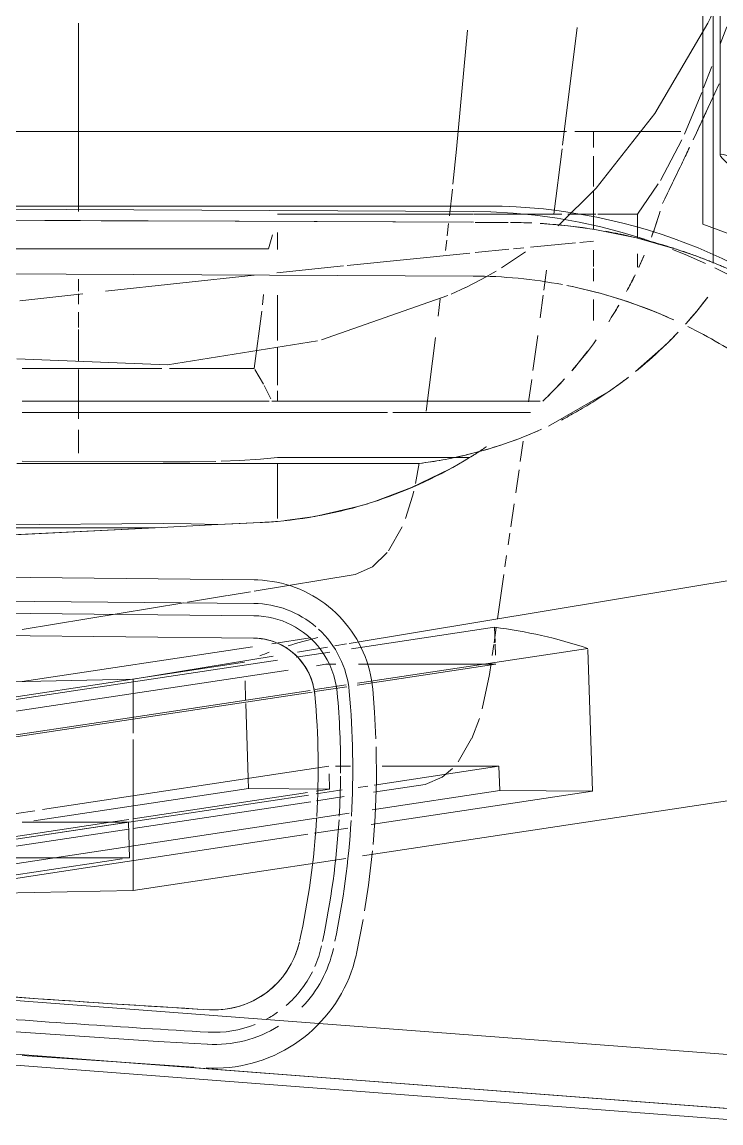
# Model space of a CAD drawing. Header units: inches. Extents: x -1221 to 179, y -822 to 880.
# Drawn here: x 74.72 to 78.05, y 169.86 to 175.1 of the extents above; entities that cross this region are included whole.
import ezdxf

# ---------------------------------------------------------------- set-up
doc = ezdxf.new("R2010")
doc.units = ezdxf.units.IN
doc.header["$MEASUREMENT"] = 0
doc.layers.add('X1$0$I-FURN', color=30, linetype='Continuous', lineweight=9)

# ---------------------------------------------------------------- blocks, each defined once
blk = doc.blocks.new('X1$0$Allsteel Seating Acuity Work-Conference Chair1 - Fully Adj_ Arms_ Mesh Back-5258284-FIRST FLOOR POWER _ SIGNAL')
at = {"layer": 'X1$0$I-FURN', "lineweight": 13}
for p, q in [((8.8719, 5.4314), (8.421, 4.2125)), ((12.1969, -1.3862), (12.663, 4.7339)), ((7.5643, 4.2956), (7.4818, 4.3268)), ((-8.0921, 4.2954), (8.0921, 4.2954)), ((8.6068, 4.2621), (7.4113, 4.2621)), ((7.7721, 4.2168), (7.6707, 4.2552)), ((7.7526, 4.2901), (7.9311, 4.2083)), ((-8.421, 4.2125), (8.421, 4.2125)), ((7.9927, 4.1258), (7.7947, 4.2083)), ((8.8431, 4.1775), (8.7692, 4.2364)), ((8.8939, 4.1337), (8.8431, 4.1775)), ((7.9794, 4.1087), (7.9794, 3.6913)), ((7.9794, 3.6037), (7.9794, 4.1087)), ((8.2134, 4.0109), (8.0195, 4.1134)), ((8.9828, 4.0496), (8.9364, 4.0948)), ((9.1233, 3.8928), (8.9922, 4.04)), ((8.3744, 3.902), (8.23, 4.0009)), ((8.3744, 3.7121), (8.3744, 3.902)), ((8.488, 3.902), (8.3744, 3.902)), ((8.6257, 3.902), (8.5622, 3.902)), ((9.2167, 3.7676), (9.1528, 3.8554)), ((9.383, 3.4776), (9.2186, 3.7648)), ((7.9794, 3.6913), (7.9794, 3.6037)), ((8.0566, 3.6913), (7.9794, 3.6913)), ((8.0566, 3.6913), (7.9794, 3.6913)), ((8.2416, 3.6913), (8.0972, 3.6913)), ((8.2416, 3.6913), (8.0972, 3.6913)), ((8.4459, 3.6913), (8.2627, 3.6913)), ((8.4459, 3.6913), (8.2627, 3.6913)), ((8.3744, 3.5699), (8.3744, 3.7036)), ((8.5088, 3.6265), (8.5027, 3.6913)), ((8.5453, 3.6913), (8.6228, 3.6913)), ((8.6237, 3.6913), (8.5458, 3.6913)), ((8.632, 3.6913), (8.6926, 3.6913)), ((8.6931, 3.6913), (8.6328, 3.6913)), ((8.78, 3.6913), (8.8791, 3.6913)), ((8.8798, 3.6913), (8.7804, 3.6913)), ((8.5311, 3.3922), (8.5106, 3.607)), ((7.9794, 3.5639), (7.9794, 0.6902)), ((7.9794, -6.5112), (7.9794, 3.5639)), ((8.3744, 3.1206), (8.3744, 3.5415)), ((9.2639, 3.4382), (9.2639, 2.1861)), ((9.2639, 2.1861), (9.2639, 3.4382)), ((9.4249, 3.382), (9.4053, 3.4285)), ((8.5389, 3.3116), (8.5342, 3.3606)), ((8.5533, 3.3688), (8.63, 3.2544)), ((9.3178, 2.7357), (9.3178, 3.3919)), ((9.4632, 3.2805), (9.443, 3.336)), ((8.3354, -2.7972), (8.3354, 3.2574)), ((8.5568, 3.1278), (8.5412, 3.288)), ((8.6455, 3.2287), (8.6839, 3.1606)), ((9.4938, 3.185), (9.4738, 3.2493)), ((8.6839, 3.1606), (8.7227, 3.0831)), ((9.5202, 3.0858), (9.4938, 3.185)), ((8.3744, 2.1861), (8.3744, 3.1179)), ((8.6177, 2.5185), (8.5592, 3.1031)), ((9.5332, 3.0243), (9.5332, 3.1013)), ((8.7231, 3.0823), (8.7541, 3.0138)), ((9.5367, 3.0109), (9.5237, 3.0711)), ((8.7613, 2.9975), (8.9718, 2.3963)), ((9.5332, 2.1861), (9.5332, 3.0243)), ((9.5606, 2.8632), (9.545, 2.9668)), ((9.5606, 2.1861), (9.5606, 2.8632)), ((9.5606, 2.8632), (9.5606, 0.9451)), ((9.7408, 2.6531), (9.676, 2.8252)), ((9.3178, 0.9704), (9.3178, 2.7098)), ((8.6524, 2.1831), (8.6196, 2.5002)), ((9.833, 2.2229), (9.813, 2.3642)), ((8.5415, 2.1861), (8.4606, 2.1861)), ((8.5389, 2.1443), (8.4724, 2.1624)), ((8.9746, 2.1861), (8.7597, 2.1861)), ((9.188, 2.1861), (9.0072, 2.1861)), ((9.2531, 2.1551), (9.1893, 2.1235)), ((9.2639, 2.1861), (9.2146, 2.1861)), ((9.2639, 2.1861), (9.2639, 2.16)), ((9.8232, 2.1861), (9.5606, 2.1861)), ((9.5606, 2.1082), (9.5606, 2.1826)), ((8.5389, -0.045), (8.5389, 2.1443)), ((8.806, 2.1146), (8.7557, 2.1205)), ((9.1087, 2.075), (8.8353, 2.1111)), ((9.1825, 2.1198), (9.1131, 2.0779)), ((9.2639, 0.9704), (9.2639, 2.1465)), ((9.2639, 0.9704), (9.2639, 2.1465)), ((9.5606, 2.0106), (9.5606, 2.1053)), ((9.8523, 1.9024), (9.8424, 2.1033)), ((8.7407, 1.3666), (8.6637, 2.0755)), ((9.1087, 1.6716), (9.1087, 2.075)), ((9.5606, 1.9084), (9.5606, 2.0012)), ((9.5606, 1.7693), (9.5606, 1.8884)), ((9.8671, 1.6037), (9.8523, 1.9024)), ((9.8523, 1.9024), (9.8671, 1.6037)), ((9.5606, 1.2379), (9.5606, 1.766)), ((9.1087, 0.9704), (9.1087, 1.6346)), ((9.5504, 0.9704), (9.5536, 1.6421)), ((9.8473, 1.6421), (9.8649, -0.6061)), ((9.9923, -0.9273), (9.8671, 1.6037)), ((9.8671, -0.6542), (9.8671, 1.6037)), ((8.787, 0.959), (8.7527, 1.2597)), ((7.7835, 1.2379), (7.4644, 1.2379)), ((8.3611, 1.2379), (7.7835, 1.2379)), ((8.7404, 1.2379), (8.683, 1.2379)), ((8.8019, 1.2379), (8.753, 1.2379)), ((8.913, 1.2379), (8.8408, 1.2379)), ((9.0745, 1.2379), (8.923, 1.2379)), ((9.2122, 1.2379), (9.1132, 1.2379)), ((9.2639, 1.2379), (9.2125, 1.2379)), ((9.3482, 1.2379), (9.2639, 1.2379)), ((9.5112, 1.2379), (9.401, 1.2379)), ((9.5606, 0.9704), (9.5606, 1.2379))]:
    blk.add_line(p, q, dxfattribs=at)
at = {"layer": 'X1$0$I-FURN'}
for p, q in [((11.4298, 2.5922), (11.0889, 4.849)), ((11.9474, -1.2944), (12.3946, 4.578)), ((12.3946, 4.578), (11.9474, -1.2944)), ((10.0895, 4.5154), (10.4181, 2.5277)), ((12.2541, -1.3178), (12.7014, 4.5547)), ((12.6375, 4.3995), (12.6247, 4.2318)), ((8.6079, 4.2255), (8.5652, 4.1287)), ((12.6247, 4.2318), (12.1799, -1.6096)), ((8.5652, 4.1287), (8.5417, 4.0692)), ((10.4472, 3.6655), (11.1215, 3.6869)), ((11.1215, 3.6869), (11.118, 3.2453)), ((11.2808, 2.6321), (11.1215, 3.6869)), ((10.6074, 2.5676), (10.4416, 3.6653)), ((7.485, 3.6135), (8.0445, 3.5451)), ((8.0633, 3.5427), (8.3745, 3.503)), ((8.64, 3.4683), (8.7361, 3.4555)), ((8.7597, 3.4524), (8.868, 3.4378)), ((8.952, 3.4264), (9.1177, 3.4038)), ((8.4158, 3.3979), (8.4134, 3.2969)), ((9.1608, 3.3978), (9.2671, 3.383)), ((9.4552, 3.3566), (9.5511, 3.3429)), ((9.5918, 3.3371), (9.7007, 3.3214)), ((9.7537, 3.3137), (9.862, 3.2981)), ((8.4134, 3.2852), (8.4127, 3.1384)), ((8.4127, 3.1282), (8.4134, 3.2843)), ((9.8931, 3.2936), (9.9477, 3.2857)), ((9.9997, 3.2782), (10.0539, 3.2703)), ((10.0895, 3.2652), (10.3013, 3.2345)), ((10.4137, 3.223), (10.3407, 3.2207)), ((10.4436, 2.5392), (10.3407, 3.2207)), ((10.3421, 3.2286), (10.4145, 3.2181)), ((10.4737, 3.2249), (10.4214, 3.2232)), ((10.4225, 3.217), (10.4746, 3.2094)), ((10.5112, 3.2041), (10.5656, 3.1963)), ((10.5174, 2.5726), (10.5174, 3.2263)), ((10.617, 2.5668), (10.5174, 3.2263)), ((11.118, 3.2453), (11.0027, 3.2417)), ((11.0027, 3.2417), (11.0027, 2.6855)), ((11.0926, 2.6464), (11.0027, 3.2417)), ((11.2098, 2.6375), (11.118, 3.2453)), ((10.5656, 3.1963), (10.7288, 3.1623)), ((10.7753, 3.1483), (10.8699, 3.1116)), ((8.3607, 3.1207), (8.3455, -0.2973)), ((8.4126, 3.1204), (8.4077, 2.0031)), ((8.4093, 2.3614), (8.4126, 3.1094)), ((8.6684, 3.1193), (8.6537, -0.1962)), ((8.6537, -0.1962), (8.6684, 3.1193)), ((10.8713, 3.1109), (10.9809, 3.0468)), ((8.0636, 3.0392), (7.4983, 3.0925)), ((8.2314, 3.022), (8.0645, 3.0391)), ((8.3809, 3.006), (8.2541, 3.0196)), ((8.4762, 2.9955), (8.4184, 3.0019)), ((8.5474, 2.9876), (8.498, 2.9931)), ((8.8601, 2.9512), (8.777, 2.9611)), ((9.3114, 2.8944), (8.9616, 2.9388)), ((11.0889, 2.8908), (11.1262, 2.6439)), ((9.6563, 2.8444), (9.5587, 2.8615)), ((9.9766, 2.7148), (9.862, 2.7797)), ((10.0539, 2.6392), (9.9847, 2.7087)), ((10.0895, 2.5572), (10.0539, 2.6392)), ((10.636, 2.6406), (10.6132, 2.638)), ((11.3749, 2.6416), (11.2404, 2.6517)), ((10.4177, 2.5751), (10.3977, 2.5639)), ((11.104, 2.5715), (11.0971, 2.6166)), ((11.895, 2.5629), (11.7328, 2.5949)), ((10.1693, 2.0747), (10.0895, 2.5572)), ((10.6475, 2.3649), (10.6244, 2.5175)), ((11.0027, 2.5336), (11.0027, 2.4628)), ((11.4764, 0.8724), (11.2264, 2.5274)), ((11.3214, 2.3633), (11.2974, 2.5221)), ((10.4202, 2.5152), (10.4295, 2.4591)), ((10.5174, 2.4162), (10.5174, 2.4646)), ((10.6379, 2.3655), (10.6156, 2.5131)), ((11.1342, 2.3712), (11.1155, 2.4953)), ((11.1473, 2.5045), (11.1673, 2.3717)), ((11.5949, 1.499), (11.4418, 2.5124)), ((12.06, 2.5043), (12.035, 2.5163)), ((10.4353, 2.424), (10.4589, 2.281)), ((10.4833, 2.2762), (10.4592, 2.4359)), ((10.5241, 2.3719), (10.5174, 2.4162)), ((11.2089, 1.0664), (11.0027, 2.4315)), ((11.0383, 2.4327), (11.1116, 2.435)), ((11.1116, 2.435), (11.1086, 2.0481)), ((11.1116, 2.435), (11.1213, 2.371)), ((8.4076, 1.985), (8.4093, 2.3614)), ((10.4196, 2.159), (10.3919, 2.3428)), ((10.789, 1.3648), (10.6414, 2.3425)), ((10.8768, 0.8467), (10.6495, 2.3513)), ((11.1275, 2.3297), (11.253, 1.499)), ((11.3659, 0.8374), (11.1398, 2.334)), ((11.1714, 2.345), (11.2991, 1.499)), ((11.4722, 1.3648), (11.3263, 2.3309)), ((12.2762, 2.3336), (12.2579, 2.3544)), ((12.2937, 2.3121), (12.2762, 2.3336)), ((12.3103, 2.2899), (12.2937, 2.3121)), ((12.3261, 2.2671), (12.3103, 2.2899)), ((10.8224, 0.3969), (10.5444, 2.2373)), ((10.4781, 2.1652), (10.5882, 1.499)), ((10.7015, 0.8315), (10.497, 2.1858)), ((12.3903, 2.1445), (12.3794, 2.17)), ((10.115, 2.0752), (10.0769, -1.8177)), ((10.1895, 1.9522), (10.172, 2.0581)), ((10.1897, -1.8188), (10.2278, 2.0741)), ((10.2857, 2.0735), (10.2476, -1.8194)), ((10.3545, -1.8204), (10.3926, 2.0725)), ((10.3926, 2.0725), (10.3545, -1.8204)), ((10.3926, 2.0725), (10.3545, -1.8204)), ((10.5991, 0.9704), (10.4334, 2.0676)), ((11.0578, 2.0465), (10.7047, 2.0353)), ((11.1086, 2.0481), (11.0609, 2.0466)), ((11.263, 1.0255), (11.1086, 2.0481)), ((10.8757, -0.4131), (10.5069, 2.0291)), ((10.6878, 2.0348), (10.5962, 2.0319)), ((12.4334, 1.9842), (12.4289, 2.0116)), ((10.2217, 1.7574), (10.1901, 1.9487)), ((12.407, 1.3724), (12.4354, 1.7882)), ((10.3518, 0.9704), (10.2245, 1.7405)), ((10.5882, 1.499), (10.8445, 1.499)), ((10.8752, 1.499), (11.5949, 1.499)), ((11.2561, 1.4784), (11.2694, 1.3906)), ((11.2694, 1.4764), (11.4381, 1.4817)), ((11.2694, 0.9704), (11.2694, 1.4764)), ((11.2694, 1.4764), (11.3659, 0.8374)), ((11.3024, 1.4774), (11.4656, 0.3969)), ((11.4381, 1.4817), (11.4381, 0.7457)), ((11.5363, 0.8315), (11.4435, 1.4462)), ((10.8875, 0.7126), (10.789, 1.3648)), ((11.2694, 1.3906), (11.4552, 0.1602)), ((11.5707, 0.7126), (11.4722, 1.3648)), ((12.3795, 0.9704), (12.407, 1.3724)), ((11.2623, 0.7126), (11.2145, 1.0295))]:
    blk.add_line(p, q, dxfattribs=at)
at = {"layer": 'X1$0$I-FURN', "flags": 128}
for points in [[(8.7529, 4.4947), (8.7048, 4.4136), (8.6545, 4.3205), (8.6299, 4.2704)], [(12.1799, -1.6096), (12.2734, -0.3811), (12.3595, 0.7487), (12.4363, 1.7575), (12.5024, 2.6256), (12.5565, 3.336), (12.5976, 3.8749), (12.6247, 4.2318), (12.6375, 4.3995)], [(8.5415, 4.0903), (8.4864, 3.8963), (8.4465, 3.6986), (8.4292, 3.5712)], [(8.516, 4.0008), (8.4915, 3.9304), (8.4606, 3.8291), (8.4339, 3.7267), (8.4112, 3.6234), (8.3927, 3.5192), (8.3784, 3.4143), (8.3683, 3.309), (8.3624, 3.2034), (8.3607, 3.1207)], [(8.4292, 3.5712), (8.4222, 3.4984), (8.4179, 3.4375)], [(11.0131, 3.0198), (11.0553, 2.9718), (11.0889, 2.8908)], [(9.8231, 2.7958), (9.7169, 2.83), (9.6926, 2.8362)], [(10.6132, 2.638), (10.5905, 2.6346), (10.568, 2.6302), (10.5457, 2.6249), (10.5236, 2.6188), (10.5017, 2.6118), (10.4802, 2.6039), (10.459, 2.5951), (10.4382, 2.5855), (10.4177, 2.5751)], [(10.8723, 2.6549), (10.7448, 2.6491), (10.636, 2.6406)], [(11.2381, 2.6518), (11.0752, 2.6574), (10.9099, 2.6566)], [(11.6917, 2.6013), (11.5695, 2.6204), (11.4053, 2.6393)], [(10.3407, 2.5255), (10.3227, 2.5112), (10.3053, 2.4963), (10.2886, 2.4806), (10.2725, 2.4643), (10.257, 2.4473), (10.2423, 2.4298), (10.2282, 2.4117), (10.2149, 2.393)], [(10.3977, 2.5639), (10.3782, 2.5518), (10.3592, 2.5391), (10.3407, 2.5255)], [(12.035, 2.5163), (12.0096, 2.5273), (11.9837, 2.5372), (11.9575, 2.5462), (11.9309, 2.5541), (11.904, 2.5609), (11.895, 2.5629)], [(12.1084, 2.4773), (12.0845, 2.4912), (12.06, 2.5043)], [(12.2188, 2.3937), (12.1981, 2.4122), (12.1767, 2.4298), (12.1546, 2.4465), (12.1318, 2.4624), (12.1084, 2.4773)], [(10.2149, 2.393), (10.2023, 2.3738), (10.1906, 2.3541), (10.1796, 2.334), (10.1694, 2.3134), (10.1601, 2.2925)], [(12.2579, 2.3544), (12.2387, 2.3745), (12.2188, 2.3937)], [(10.1601, 2.2925), (10.1516, 2.2712), (10.144, 2.2495), (10.1372, 2.2276), (10.1313, 2.2055), (10.1263, 2.1831), (10.1223, 2.1605)], [(12.3794, 2.17), (12.3676, 2.195), (12.3547, 2.2196), (12.3408, 2.2436), (12.3261, 2.2671)], [(10.1223, 2.1605), (10.1191, 2.1378), (10.1168, 2.115), (10.1154, 2.0921), (10.115, 2.0752)], [(12.4289, 2.0116), (12.4233, 2.0387), (12.4167, 2.0656), (12.4089, 2.0923), (12.4001, 2.1185), (12.3903, 2.1445)], [(8.4077, 2.0031), (8.4048, 1.3463), (8.4024, 0.8067), (8.4005, 0.3853), (8.3991, 0.083)], [(8.3991, 0.083), (8.4007, 0.4299), (8.4029, 0.9261), (8.4058, 1.5705), (8.4076, 1.985)], [(12.4393, 1.8459), (12.4403, 1.8736), (12.4403, 1.9013), (12.4391, 1.929), (12.4368, 1.9567), (12.4334, 1.9842)], [(10.5882, 1.499), (10.6117, 0.3969), (10.6258, -0.6865)], [(11.619, 0.2158), (11.6163, 0.3969), (11.5949, 1.499)]]:
    blk.add_lwpolyline(points, dxfattribs=at)
at = {"layer": 'X1$0$I-FURN', "lineweight": 13, "flags": 128}
for points in [[(7.4644, 4.2372), (7.8936, 3.9847), (8.2507, 3.7045), (8.4292, 3.5233)], [(9.5246, 3.1152), (9.5289, 3.1083), (9.5332, 3.1013)], [(9.676, 2.8252), (9.5885, 3.0058), (9.5608, 3.0551)], [(9.813, 2.3642), (9.7664, 2.5689), (9.7524, 2.6164)], [(8.9768, 2.377), (9.0906, 1.6621), (9.0633, 0.9451)], [(9.5501, 1.9178), (9.5466, 2.006), (9.5406, 2.1054), (9.5332, 2.1861)], [(9.8424, 2.1033), (9.847, 2.0093), (9.8523, 1.9024)], [(9.5536, 1.6421), (9.5532, 1.7691), (9.5508, 1.8922)], [(9.8523, 1.9024), (9.848, 1.7745), (9.8473, 1.6421)], [(9.8671, 1.6037), (9.9303, 0.3273), (9.9923, -0.9273)]]:
    blk.add_lwpolyline(points, dxfattribs=at)
at = {"layer": 'X1$0$I-FURN', "lineweight": 13}
for centre, radius, start, end in [((11.049, 3.1641), 2.7152, 93.1563, 178.0304), ((-0.1845, -13.2645), 19.2655, 64.4463, 64.67391), ((-0.1845, -13.2645), 19.2655, 63.79538, 64.36162), ((7.7414, 1.9993), 2.1036, 69.5262, 72.8928), ((7.7414, 1.9993), 2.1036, 65.0972, 66.8123), ((7.7414, 1.9993), 2.1036, 61.5753, 64.0174), ((7.7414, 1.9993), 2.1036, 61.6028, 63.753), ((7.7414, 1.9993), 2.1036, 57.9346, 59.5622), ((7.7414, 1.9993), 2.1036, 57.0464, 59.5561), ((7.7414, 1.9993), 2.1036, 49.0714, 54.1938), ((7.7414, 1.9993), 2.1036, 53.5488, 54.1889), ((7.7414, 1.9993), 2.1036, 43.6318, 47.6503), ((7.7414, 1.9993), 2.1036, 5.0935, 31.5927)]:
    blk.add_arc(centre, radius, start, end, dxfattribs=at)
at = {"layer": 'X1$0$I-FURN'}
for centre, radius, start, end in [((11.0064, 3.1089), 2.338, 145.4843, 153.8101), ((11.0064, 3.1089), 2.338, 145.4843, 153.8101), ((11.0064, 3.1089), 2.338, 155.6083, 168.7517), ((11.0064, 3.1089), 2.338, 155.6083, 158.0981), ((11.0064, 3.1089), 2.338, 158.0981, 168.7517), ((11.0064, 3.1089), 2.338, 169.2544, 179.7454), ((11.0064, 3.1089), 2.338, 169.2544, 179.7454), ((10.6884, 2.0696), 0.4606, 95.2473, 137.3431), ((11.0139, -1.475), 4.0201, 86.7777, 95.2473), ((11.0139, -1.475), 4.0201, 78.207, 86.469), ((10.6884, 2.0696), 0.4027, 95.2473, 126.4815), ((11.0139, -1.475), 3.9623, 89.6814, 95.2473), ((11.0139, -1.475), 3.9623, 86.7177, 89.4694), ((11.0139, -1.475), 3.9623, 78.0113, 86.469), ((11.7472, 1.8856), 0.5804, 45.958, 77.6907), ((10.6884, 2.0696), 0.4606, 139.3127, 179.4389), ((10.6884, 2.0696), 0.4027, 126.6274, 179.4389), ((10.6884, 2.0696), 0.2958, 95.2473, 124.3991), ((10.6884, 2.0696), 0.2958, 95.2473, 122.8041), ((10.6884, 2.0696), 0.2958, 95.2473, 109.2792), ((11.0139, -1.475), 3.8553, 86.6024, 95.2473), ((11.0139, -1.475), 3.8553, 86.6024, 95.2473), ((11.0139, -1.475), 3.8553, 86.6024, 95.2473), ((11.0139, -1.475), 3.8553, 77.6907, 86.469), ((11.0139, -1.475), 3.8553, 77.6907, 86.469), ((11.0139, -1.475), 3.8553, 77.6907, 86.469), ((11.7472, 1.8856), 0.5225, 66.3783, 77.6907), ((10.6884, 2.0696), 0.2958, 123.3111, 179.4389), ((10.6884, 2.0696), 0.2958, 123.3111, 151.375), ((10.6884, 2.0696), 0.2958, 109.2792, 122.8041), ((11.7472, 1.8856), 0.5225, 40.8559, 63.4036), ((10.6884, 2.0696), 0.2958, 137.3431, 151.6598), ((11.7472, 1.8856), 0.4156, 64.1949, 77.142), ((11.7472, 1.8856), 0.4156, 64.1949, 77.142), ((11.7472, 1.8856), 0.4156, 356.7158, 77.0589), ((10.6884, 2.0696), 0.2958, 151.375, 165.407), ((11.7472, 1.8856), 0.4156, 50.6991, 57.96), ((11.7472, 1.8856), 0.4156, 50.6991, 57.96), ((10.6884, 2.0696), 0.2958, 159.0384, 179.4389), ((11.7472, 1.8856), 0.4156, 37.2032, 46.3229), ((11.7472, 1.8856), 0.4156, 23.7074, 46.3229), ((11.7472, 1.8856), 0.5225, 28.6457, 35.2154), ((11.7472, 1.8856), 0.5804, 356.7158, 31.8383), ((10.6884, 2.0696), 0.2958, 165.407, 179.4389), ((11.7472, 1.8856), 0.4156, 23.7074, 37.2032), ((11.7472, 1.8856), 0.5225, 356.7158, 21.7894), ((11.7472, 1.8856), 0.4156, 356.7158, 20.4064), ((11.7472, 1.8856), 0.4156, 356.7158, 20.4064), ((-48.2719, 5.3297), 60.5335, 353.36915, 356.715752), ((-48.2719, 5.3297), 60.5335, 353.36915, 356.715752), ((-48.2719, 5.3297), 60.6983, 353.180161, 356.714364), ((-48.2719, 5.3297), 60.5335, 354.947957, 356.715752), ((-48.2719, 5.3297), 60.6404, 355.567859, 356.715752)]:
    blk.add_arc(centre, radius, start, end, dxfattribs=at)
for start_param, end_param in [(2.719876, 2.895103), (3.224537, 3.281916), (3.318757, 3.337456)]:
    blk.add_ellipse((13.2111, 3.0205), major_axis=(2.8634, 0.4325), ratio=0.886817, start_param=start_param, end_param=end_param, dxfattribs=at)
for points, knots in [([(9.3482, 5.2792), (9.2641, 5.2093), (9.147, 5.0983), (9.0086, 4.9411), (8.8826, 4.7793), (8.7755, 4.6134), (8.6858, 4.4454), (8.6087, 4.2799), (8.5656, 4.1641), (8.5415, 4.0903)], [-1, -1, -1, -1, -0.8, -0.7, -0.6, -0.4, -0.3, -0.2, 0, 0, 0, 0]), ([(8.6039, 4.2611), (8.6088, 4.2731), (8.6165, 4.2917), (8.6244, 4.3102), (8.6272, 4.3167)], [-0.38096547, -0.38096547, -0.38096547, -0.38096547, -0.35714286, -0.3440863, -0.3440863, -0.3440863, -0.3440863]), ([(8.5568, 4.1359), (8.563, 4.1536), (8.5758, 4.1894), (8.5918, 4.2311), (8.6015, 4.2551), (8.6039, 4.2611)], [-0.46364425, -0.46364425, -0.46364425, -0.46364425, -0.42857143, -0.39285714, -0.38096547, -0.38096547, -0.38096547, -0.38096547]), ([(8.539, 4.0829), (8.5447, 4.1002), (8.5506, 4.1179), (8.5567, 4.1356), (8.5568, 4.1359)], [-0.49857708, -0.49857708, -0.49857708, -0.49857708, -0.46428571, -0.46364425, -0.46364425, -0.46364425, -0.46364425]), ([(8.5202, 4.0222), (8.5207, 4.0235), (8.5258, 4.041), (8.5312, 4.0584), (8.5363, 4.0744)], [-0.53836771, -0.53836771, -0.53836771, -0.53836771, -0.53571429, -0.50411936, -0.50411936, -0.50411936, -0.50411936]), ([(8.467, 3.8101), (8.4706, 3.8273), (8.4783, 3.8629), (8.4884, 3.9052), (8.4949, 3.9304), (8.4967, 3.9373)], [-0.67619173, -0.67619173, -0.67619173, -0.67619173, -0.64285714, -0.60714286, -0.59374631, -0.59374631, -0.59374631, -0.59374631]), ([(8.4555, 3.7509), (8.4572, 3.7602), (8.4607, 3.7787), (8.4646, 3.7984), (8.4668, 3.8089), (8.467, 3.8101)], [-0.71428571, -0.71428571, -0.71428571, -0.71428571, -0.69642857, -0.67857143, -0.67619173, -0.67619173, -0.67619173, -0.67619173]), ([(8.4179, 3.4388), (8.4186, 3.4492), (8.4205, 3.4786), (8.4245, 3.527), (8.4304, 3.5835), (8.436, 3.6275), (8.4395, 3.6528), (8.4405, 3.6594)], [-0.9122641, -0.9122641, -0.9122641, -0.9122641, -0.8928571, -0.8571429, -0.8214286, -0.7857143, -0.7729973, -0.7729973, -0.7729973, -0.7729973])]:
    blk.add_open_spline(points, degree=3, knots=knots, dxfattribs=at)
at = {"layer": 'X1$0$I-FURN', "lineweight": 13}
for points in [[(8.1426, 4.344), (8.1176, 4.3136), (8.0849, 4.2812), (8.0868, 4.3062), (8.0964, 4.333)], [(7.4113, 4.2621), (7.4204, 4.2582), (7.4383, 4.2501), (7.4558, 4.2416), (7.4644, 4.2372)], [(7.9241, 4.2115), (7.9034, 4.2211), (7.88, 4.2319), (7.8555, 4.2432)], [(7.9311, 4.2083), (7.9603, 4.1947), (7.9897, 4.1809), (8.0192, 4.1671)], [(7.9794, 4.1857), (7.9652, 4.1924), (7.9494, 4.1997), (7.9318, 4.2079)], [(8.7707, 4.2352), (8.8141, 4.2023), (8.8564, 4.1673), (8.8974, 4.1306)], [(8.3648, 4.0084), (8.4047, 3.996), (8.4445, 3.9831), (8.4832, 3.9678)], [(8.5688, 3.9333), (8.588, 3.9251), (8.607, 3.9165), (8.6259, 3.9078)], [(9.1148, 3.5926), (9.0859, 3.6175), (9.0562, 3.641), (9.0263, 3.6642)], [(9.2389, 3.4766), (9.2135, 3.5023), (9.1879, 3.5278), (9.1611, 3.5515)], [(9.3981, 3.4448), (9.4491, 3.3307), (9.4909, 3.2093), (9.521, 3.0823)], [(9.521, 3.0823), (9.5296, 3.0463), (9.5448, 2.9737), (9.556, 2.9001), (9.5606, 2.8632)], [(9.8366, 2.1861), (9.8377, 2.1741), (9.8398, 2.1483), (9.8416, 2.1189), (9.8424, 2.1033)]]:
    blk.add_open_spline(points, degree=3, dxfattribs=at)
for points, knots in [([(8.0563, 4.1495), (8.0794, 4.1386), (8.1677, 4.0966), (8.2567, 4.0535), (8.3227, 4.021)], [0.3223685, 0.3223685, 0.3223685, 0.3223685, 0.5, 1, 1, 1, 1]), ([(8.935, 4.0961), (8.9553, 4.0769), (9.0167, 4.0167), (9.0769, 3.9496), (9.1164, 3.9013), (9.1186, 3.8986)], [0.1895019, 0.1895019, 0.1895019, 0.1895019, 0.25, 0.375, 0.3825934, 0.3825934, 0.3825934, 0.3825934]), ([(9.1494, 3.8598), (9.1551, 3.8524), (9.1788, 3.8213), (9.2192, 3.7651), (9.2688, 3.6895), (9.3131, 3.6136), (9.3415, 3.5632), (9.3542, 3.539)], [0.4175525, 0.4175525, 0.4175525, 0.4175525, 0.4375, 0.5, 0.5625, 0.625, 0.6804449, 0.6804449, 0.6804449, 0.6804449]), ([(9.4812, 3.1817), (9.4815, 3.1812), (9.4828, 3.1793), (9.4881, 3.1715), (9.4968, 3.1584), (9.5044, 3.1468), (9.5083, 3.1408), (9.5092, 3.1394), (9.5094, 3.1391)], [0.7142857, 0.7142857, 0.7142857, 0.7142857, 0.71875, 0.7321429, 0.7857143, 0.8392857, 0.8526786, 0.8571429, 0.8571429, 0.8571429, 0.8571429]), ([(9.5094, 3.1391), (9.5098, 3.1384), (9.5116, 3.1357), (9.5157, 3.1293), (9.5206, 3.1215), (9.5234, 3.117), (9.5246, 3.1152)], [0.8571429, 0.8571429, 0.8571429, 0.8571429, 0.8660714, 0.8928571, 0.9464286, 1, 1, 1, 1])]:
    blk.add_open_spline(points, degree=3, knots=knots, dxfattribs=at)
at = {"layer": 'X1$0$I-FURN'}
for points in [[(8.5058, 3.9715), (8.5104, 3.9885), (8.5153, 4.0053), (8.5202, 4.0222)], [(8.4134, 3.2969), (8.4136, 3.3304), (8.4144, 3.3638), (8.4158, 3.397)]]:
    blk.add_open_spline(points, degree=3, dxfattribs=at)
blk = doc.blocks.new('X1')
at = {"layer": 'X1$0$I-FURN', "rotation": 269.9999999999997}
blk.add_blockref('X1$0$Allsteel Seating Acuity Work-Conference Chair1 - Fully Adj_ Arms_ Mesh Back-5258284-FIRST FLOOR POWER _ SIGNAL', (73.7495, 182.56), dxfattribs=at)

msp = doc.modelspace()

# ---------------------------------------------------------------- block references
at = {"color": 253}
msp.add_blockref('X1', (0, 0), dxfattribs=at)

doc.saveas('drawing.dxf')
